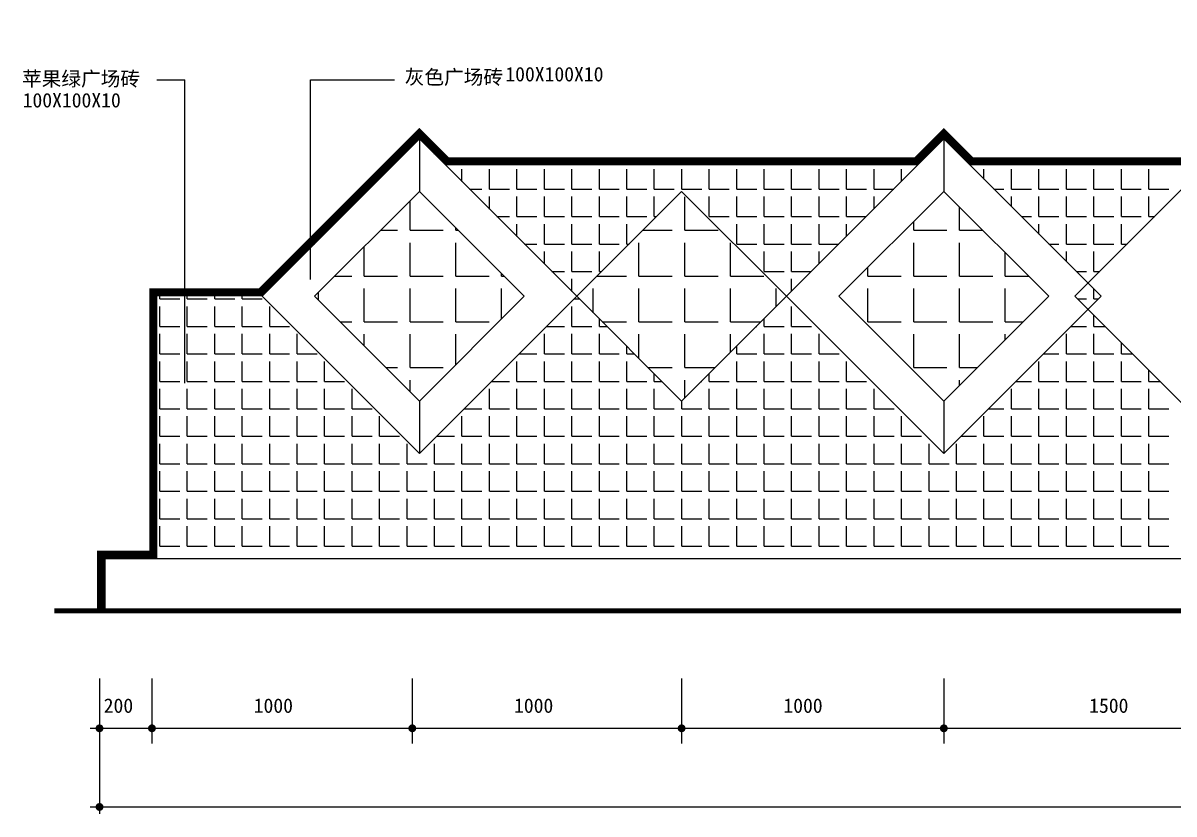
# Model space of a CAD drawing. Extents: x 537 to 24606, y 10245 to 27150.
# Drawn here: x 14096 to 18486, y 19775 to 22792 of the extents above; entities that cross this region are included whole.
import ezdxf

# ---------------------------------------------------------------- set-up
doc = ezdxf.new("R2010")
doc.units = 0
for name, color, linetype in [('填充', 4, 'CONTINUOUS'), ('大理石', 2, 'CONTINUOUS'), ('标注', 5, 'CONTINUOUS'), ('边线', 3, 'CONTINUOUS'), ('铺装', 8, 'CONTINUOUS')]:
    doc.layers.add(name, color=color, linetype=linetype)
doc.styles.get("Standard").update_dxf_attribs({"font": '', "height": 100})
doc.styles.get('STANDARD').set_extended_font_data('KaiTi_GB2312')

# ---------------------------------------------------------------- blocks, each defined once
blk = doc.blocks.new('13')
at = {"layer": '填充'}
for p, q in [((1172.8, 1752.8), (1172.8, 1766.9)), ((1277.5, 1742.5), (1277.5, 1756.6)), ((3163.5, 1743.5), (3163.5, 1757.6)), ((3268.3, 1751.7), (3268.3, 1765.9)), ((1119.6, 1713.7), (1133.7, 1713.7)), ((1306.3, 1713.7), (1320.4, 1713.7)), ((3119.6, 1713.7), (3133.7, 1713.7)), ((3306.3, 1713.7), (3320.4, 1713.7)), ((1382.3, 1637.7), (1382.3, 1685.1)), ((1487.1, 1608.9), (1487.1, 1685.1)), ((1591.9, 1608.9), (1591.9, 1685.1)), ((1696.6, 1608.9), (1696.6, 1685.1)), ((1801.4, 1608.9), (1801.4, 1685.1)), ((1906.2, 1608.9), (1906.2, 1685.1)), ((2011, 1608.9), (2011, 1685.1)), ((2115.7, 1608.9), (2115.7, 1685.1)), ((2220.5, 1608.9), (2220.5, 1685.1)), ((2325.3, 1608.9), (2325.3, 1685.1)), ((2430.1, 1608.9), (2430.1, 1685.1)), ((2534.8, 1608.9), (2534.8, 1685.1)), ((2639.6, 1608.9), (2639.6, 1685.1)), ((2744.4, 1608.9), (2744.4, 1685.1)), ((2849.2, 1608.9), (2849.2, 1685.1)), ((2953.9, 1608.9), (2953.9, 1685.1)), ((3058.7, 1638.7), (3058.7, 1685.1)), ((3373, 1647), (3373, 1685.1)), ((3477.8, 1608.9), (3477.8, 1685.1)), ((3582.6, 1608.9), (3582.6, 1685.1)), ((3687.4, 1608.9), (3687.4, 1685.1)), ((3792.1, 1608.9), (3792.1, 1685.1)), ((3896.9, 1608.9), (3896.9, 1685.1)), ((4001.7, 1608.9), (4001.7, 1685.1)), ((1068, 1648), (1068, 1662.1)), ((1014.8, 1608.9), (1028.9, 1608.9)), ((1411.1, 1608.9), (1458.5, 1608.9)), ((1487.1, 1608.9), (1563.3, 1608.9)), ((1487.1, 1532.9), (1487.1, 1580.4)), ((1591.9, 1608.9), (1668.1, 1608.9)), ((1591.9, 1504.2), (1591.9, 1580.4)), ((1696.6, 1608.9), (1772.8, 1608.9)), ((1696.6, 1504.2), (1696.6, 1580.4)), ((1801.4, 1608.9), (1877.6, 1608.9)), ((1801.4, 1504.2), (1801.4, 1580.4)), ((1906.2, 1608.9), (1982.4, 1608.9)), ((1906.2, 1504.2), (1906.2, 1580.4)), ((2011, 1608.9), (2087.2, 1608.9)), ((2011, 1504.2), (2011, 1580.4)), ((2115.7, 1608.9), (2191.9, 1608.9)), ((2115.7, 1504.2), (2115.7, 1580.4)), ((2220.5, 1608.9), (2296.7, 1608.9)), ((2325.3, 1608.9), (2401.5, 1608.9)), ((2325.3, 1504.2), (2325.3, 1580.4)), ((2430.1, 1608.9), (2506.3, 1608.9)), ((2430.1, 1504.2), (2430.1, 1580.4)), ((2534.8, 1608.9), (2611, 1608.9)), ((2534.8, 1504.2), (2534.8, 1580.4)), ((2639.6, 1608.9), (2715.8, 1608.9)), ((2639.6, 1504.2), (2639.6, 1580.4)), ((2744.4, 1608.9), (2820.6, 1608.9)), ((2744.4, 1504.2), (2744.4, 1580.4)), ((2849.2, 1608.9), (2925.4, 1608.9)), ((2849.2, 1504.2), (2849.2, 1580.4)), ((2953.9, 1608.9), (3028.9, 1608.9)), ((2953.9, 1533.9), (2953.9, 1580.4)), ((3411.1, 1608.9), (3449.2, 1608.9)), ((3477.8, 1608.9), (3554, 1608.9)), ((3477.8, 1542.2), (3477.8, 1580.4)), ((3582.6, 1608.9), (3658.8, 1608.9)), ((3582.6, 1504.2), (3582.6, 1580.4)), ((3687.4, 1608.9), (3763.6, 1608.9)), ((3687.4, 1504.2), (3687.4, 1580.4)), ((3792.1, 1608.9), (3868.3, 1608.9)), ((3792.1, 1504.2), (3792.1, 1580.4)), ((3896.9, 1608.9), (3973.1, 1608.9)), ((3896.9, 1504.2), (3896.9, 1580.4)), ((4001.7, 1608.9), (4077.9, 1608.9)), ((4001.7, 1504.2), (4001.7, 1580.4)), ((963.2, 1543.2), (963.2, 1557.4)), ((910, 1504.2), (924.2, 1504.2)), ((1515.8, 1504.2), (1563.3, 1504.2)), ((1591.9, 1504.2), (1668.1, 1504.2)), ((1696.6, 1504.2), (1772.8, 1504.2)), ((1801.4, 1504.2), (1877.6, 1504.2)), ((1906.2, 1504.2), (1982.4, 1504.2)), ((2011, 1504.2), (2087.2, 1504.2)), ((2115.7, 1504.2), (2124.2, 1504.2)), ((2325.3, 1504.2), (2401.5, 1504.2)), ((2430.1, 1504.2), (2506.3, 1504.2)), ((2534.8, 1504.2), (2611, 1504.2)), ((2639.6, 1504.2), (2715.8, 1504.2)), ((2744.4, 1504.2), (2820.6, 1504.2)), ((2849.2, 1504.2), (2924.2, 1504.2)), ((3515.8, 1504.2), (3554, 1504.2)), ((3582.6, 1504.2), (3658.8, 1504.2)), ((3687.4, 1504.2), (3763.6, 1504.2)), ((3792.1, 1504.2), (3868.3, 1504.2)), ((3896.9, 1504.2), (3973.1, 1504.2)), ((4001.7, 1504.2), (4024.2, 1504.2)), ((858.4, 1438.4), (858.4, 1452.6)), ((1591.9, 1428.1), (1591.9, 1475.6)), ((1696.6, 1399.4), (1696.6, 1475.6)), ((1801.4, 1399.4), (1801.4, 1475.6)), ((1906.2, 1399.4), (1906.2, 1475.6)), ((2011, 1399.4), (2011, 1475.6)), ((2430.1, 1399.4), (2430.1, 1475.6)), ((2534.8, 1399.4), (2534.8, 1475.6)), ((2639.6, 1399.4), (2639.6, 1475.6)), ((2744.4, 1399.4), (2744.4, 1475.6)), ((2849.2, 1429.2), (2849.2, 1475.6)), ((3582.6, 1437.4), (3582.6, 1475.6)), ((3687.4, 1399.4), (3687.4, 1475.6)), ((3792.1, 1399.4), (3792.1, 1475.6)), ((3896.9, 1399.4), (3896.9, 1475.6)), ((805.2, 1399.4), (819.4, 1399.4)), ((1620.6, 1399.4), (1668.1, 1399.4)), ((1696.6, 1399.4), (1772.8, 1399.4)), ((1696.6, 1323.4), (1696.6, 1370.8)), ((1801.4, 1399.4), (1877.6, 1399.4)), ((1801.4, 1294.6), (1801.4, 1370.8)), ((1906.2, 1399.4), (1982.4, 1399.4)), ((1906.2, 1294.6), (1906.2, 1370.8)), ((2011, 1399.4), (2019.4, 1399.4)), ((2430.1, 1399.4), (2506.3, 1399.4)), ((2534.8, 1399.4), (2611, 1399.4)), ((2534.8, 1294.6), (2534.8, 1370.8)), ((2639.6, 1399.4), (2715.8, 1399.4)), ((2639.6, 1294.6), (2639.6, 1370.8)), ((2744.4, 1399.4), (2819.4, 1399.4)), ((2744.4, 1324.4), (2744.4, 1370.8)), ((3620.6, 1399.4), (3658.8, 1399.4)), ((3687.4, 1399.4), (3763.6, 1399.4)), ((3687.4, 1332.6), (3687.4, 1370.8)), ((3792.1, 1399.4), (3868.3, 1399.4)), ((3792.1, 1294.6), (3792.1, 1370.8)), ((3896.9, 1399.4), (3919.4, 1399.4)), ((753.7, 1333.7), (753.7, 1347.8)), ((700.5, 1294.6), (714.6, 1294.6)), ((1725.4, 1294.6), (1772.8, 1294.6)), ((1801.4, 1294.6), (1877.6, 1294.6)), ((1906.2, 1294.6), (1914.6, 1294.6)), ((2534.8, 1294.6), (2611, 1294.6)), ((2639.6, 1294.6), (2714.6, 1294.6)), ((3725.4, 1294.6), (3763.6, 1294.6)), ((3792.1, 1294.6), (3814.6, 1294.6)), ((648.9, 1228.9), (648.9, 1243)), ((1801.4, 1218.6), (1801.4, 1266)), ((2639.6, 1219.6), (2639.6, 1266)), ((229.8, 1189.8), (229.8, 1210)), ((229.8, 1189.8), (306, 1189.8)), ((334.6, 1189.8), (334.6, 1210)), ((334.6, 1189.8), (410.8, 1189.8)), ((439.3, 1189.8), (439.3, 1210)), ((439.3, 1189.8), (515.5, 1189.8)), ((544.1, 1189.8), (544.1, 1210)), ((544.1, 1189.8), (620.3, 1189.8)), ((1809.8, 1189.8), (1830.2, 1189.8)), ((2609.8, 1189.8), (2611, 1189.8)), ((3730.2, 1189.8), (3763.6, 1189.8)), ((3792.1, 1189.8), (3792.1, 1227.9)), ((3792.1, 1189.8), (3809.8, 1189.8)), ((229.8, 1085.1), (229.8, 1161.3)), ((334.6, 1085.1), (334.6, 1161.3)), ((439.3, 1085.1), (439.3, 1161.3)), ((544.1, 1085.1), (544.1, 1161.3)), ((648.9, 1085.1), (648.9, 1161.3)), ((1801.4, 1085.1), (1801.4, 1161.3)), ((2639.6, 1085.1), (2639.6, 1161.3)), ((1906.2, 1085.1), (1906.2, 1113.8)), ((2534.8, 1085.1), (2534.8, 1114.8)), ((3792.1, 1085.1), (3792.1, 1127.9)), ((229.8, 1085.1), (306, 1085.1)), ((229.8, 980.3), (229.8, 1056.5)), ((334.6, 1085.1), (410.8, 1085.1)), ((334.6, 980.3), (334.6, 1056.5)), ((439.3, 1085.1), (515.5, 1085.1)), ((439.3, 980.3), (439.3, 1056.5)), ((544.1, 1085.1), (620.3, 1085.1)), ((544.1, 980.3), (544.1, 1056.5)), ((648.9, 1085.1), (725.1, 1085.1)), ((648.9, 980.3), (648.9, 1056.5)), ((753.7, 980.3), (753.7, 1056.5)), ((1696.6, 980.3), (1696.6, 1056.5)), ((1705.1, 1085.1), (1772.8, 1085.1)), ((1801.4, 1085.1), (1877.6, 1085.1)), ((1801.4, 980.3), (1801.4, 1056.5)), ((1906.2, 1085.1), (1934.9, 1085.1)), ((1906.2, 980.3), (1906.2, 1056.5)), ((2505.1, 1085.1), (2506.3, 1085.1)), ((2534.8, 1085.1), (2611, 1085.1)), ((2534.8, 980.3), (2534.8, 1056.5)), ((2639.6, 1085.1), (2715.8, 1085.1)), ((2639.6, 980.3), (2639.6, 1056.5)), ((2744.4, 980.3), (2744.4, 1056.5)), ((3687.4, 980.3), (3687.4, 1056.5)), ((3705.1, 1085.1), (3763.6, 1085.1)), ((3792.1, 1085.1), (3834.9, 1085.1)), ((3792.1, 980.3), (3792.1, 1056.5)), ((2430.1, 980.3), (2430.1, 1010.1)), ((3896.9, 980.3), (3896.9, 1023.1)), ((229.8, 980.3), (306, 980.3)), ((334.6, 980.3), (410.8, 980.3)), ((439.3, 980.3), (515.5, 980.3)), ((544.1, 980.3), (620.3, 980.3)), ((648.9, 980.3), (725.1, 980.3)), ((753.7, 980.3), (829.9, 980.3)), ((1600.3, 980.3), (1668.1, 980.3)), ((1696.6, 980.3), (1772.8, 980.3)), ((1801.4, 980.3), (1877.6, 980.3)), ((1906.2, 980.3), (1982.4, 980.3)), ((2011, 980.3), (2011, 1009)), ((2011, 980.3), (2039.7, 980.3)), ((2400.3, 980.3), (2401.5, 980.3)), ((2430.1, 980.3), (2506.3, 980.3)), ((2534.8, 980.3), (2611, 980.3)), ((2639.6, 980.3), (2715.8, 980.3)), ((2744.4, 980.3), (2820.6, 980.3)), ((3600.3, 980.3), (3658.8, 980.3)), ((3687.4, 980.3), (3763.6, 980.3)), ((3792.1, 980.3), (3868.3, 980.3)), ((3896.9, 980.3), (3939.7, 980.3)), ((229.8, 875.5), (229.8, 951.7)), ((334.6, 875.5), (334.6, 951.7)), ((439.3, 875.5), (439.3, 951.7)), ((544.1, 875.5), (544.1, 951.7)), ((648.9, 875.5), (648.9, 951.7)), ((753.7, 875.5), (753.7, 951.7)), ((858.4, 875.5), (858.4, 951.7)), ((1591.9, 875.5), (1591.9, 951.7)), ((1696.6, 875.5), (1696.6, 951.7)), ((1801.4, 875.5), (1801.4, 951.7)), ((1906.2, 875.5), (1906.2, 951.7)), ((2011, 875.5), (2011, 951.7)), ((2430.1, 875.5), (2430.1, 951.7)), ((2534.8, 875.5), (2534.8, 951.7)), ((2639.6, 875.5), (2639.6, 951.7)), ((2744.4, 875.5), (2744.4, 951.7)), ((2849.2, 875.5), (2849.2, 951.7)), ((3582.6, 875.5), (3582.6, 951.7)), ((3687.4, 875.5), (3687.4, 951.7)), ((3792.1, 875.5), (3792.1, 951.7)), ((3896.9, 875.5), (3896.9, 951.7)), ((2115.7, 875.5), (2115.7, 904.3)), ((2325.3, 875.5), (2325.3, 905.3)), ((4001.7, 875.5), (4001.7, 918.3)), ((229.8, 875.5), (306, 875.5)), ((229.8, 770.7), (229.8, 846.9)), ((334.6, 875.5), (410.8, 875.5)), ((334.6, 770.7), (334.6, 846.9)), ((439.3, 875.5), (515.5, 875.5)), ((439.3, 770.7), (439.3, 846.9)), ((544.1, 875.5), (620.3, 875.5)), ((544.1, 770.7), (544.1, 846.9)), ((648.9, 875.5), (725.1, 875.5)), ((648.9, 770.7), (648.9, 846.9)), ((753.7, 875.5), (829.9, 875.5)), ((753.7, 770.7), (753.7, 846.9)), ((858.4, 875.5), (934.6, 875.5)), ((858.4, 770.7), (858.4, 846.9)), ((963.2, 770.7), (963.2, 846.9)), ((1487.1, 770.7), (1487.1, 846.9)), ((1495.5, 875.5), (1563.3, 875.5)), ((1591.9, 875.5), (1668.1, 875.5)), ((1591.9, 770.7), (1591.9, 846.9)), ((1696.6, 875.5), (1772.8, 875.5)), ((1696.6, 770.7), (1696.6, 846.9)), ((1801.4, 875.5), (1877.6, 875.5)), ((1801.4, 770.7), (1801.4, 846.9)), ((1906.2, 875.5), (1982.4, 875.5)), ((1906.2, 770.7), (1906.2, 846.9)), ((2011, 875.5), (2087.2, 875.5)), ((2011, 770.7), (2011, 846.9)), ((2115.7, 875.5), (2144.5, 875.5)), ((2115.7, 770.7), (2115.7, 846.9)), ((2295.5, 875.5), (2296.7, 875.5)), ((2325.3, 875.5), (2401.5, 875.5)), ((2325.3, 770.7), (2325.3, 846.9)), ((2430.1, 875.5), (2506.3, 875.5)), ((2430.1, 770.7), (2430.1, 846.9)), ((2534.8, 875.5), (2611, 875.5)), ((2534.8, 770.7), (2534.8, 846.9)), ((2639.6, 875.5), (2715.8, 875.5)), ((2639.6, 770.7), (2639.6, 846.9)), ((2744.4, 875.5), (2820.6, 875.5)), ((2744.4, 770.7), (2744.4, 846.9)), ((2849.2, 875.5), (2925.4, 875.5)), ((2849.2, 770.7), (2849.2, 846.9)), ((2953.9, 770.7), (2953.9, 846.9)), ((3477.8, 770.7), (3477.8, 846.9)), ((3495.5, 875.5), (3554, 875.5)), ((3582.6, 875.5), (3658.8, 875.5)), ((3582.6, 770.7), (3582.6, 846.9)), ((3687.4, 875.5), (3763.6, 875.5)), ((3687.4, 770.7), (3687.4, 846.9)), ((3792.1, 875.5), (3868.3, 875.5)), ((3792.1, 770.7), (3792.1, 846.9)), ((3896.9, 875.5), (3973.1, 875.5)), ((3896.9, 770.7), (3896.9, 846.9)), ((4001.7, 875.5), (4044.5, 875.5)), ((4001.7, 770.7), (4001.7, 846.9)), ((2220.5, 770.7), (2220.5, 800.5)), ((229.8, 770.7), (306, 770.7)), ((334.6, 770.7), (410.8, 770.7)), ((439.3, 770.7), (515.5, 770.7)), ((544.1, 770.7), (620.3, 770.7)), ((648.9, 770.7), (725.1, 770.7)), ((753.7, 770.7), (829.9, 770.7)), ((858.4, 770.7), (934.6, 770.7)), ((963.2, 770.7), (1039.4, 770.7)), ((1390.7, 770.7), (1458.5, 770.7)), ((1487.1, 770.7), (1563.3, 770.7)), ((1591.9, 770.7), (1668.1, 770.7)), ((1696.6, 770.7), (1772.8, 770.7)), ((1801.4, 770.7), (1877.6, 770.7)), ((1906.2, 770.7), (1982.4, 770.7)), ((2011, 770.7), (2087.2, 770.7)), ((2115.7, 770.7), (2191.9, 770.7)), ((2220.5, 770.7), (2296.7, 770.7)), ((2325.3, 770.7), (2401.5, 770.7)), ((2430.1, 770.7), (2506.3, 770.7)), ((2534.8, 770.7), (2611, 770.7)), ((2639.6, 770.7), (2715.8, 770.7)), ((2744.4, 770.7), (2820.6, 770.7)), ((2849.2, 770.7), (2925.4, 770.7)), ((2953.9, 770.7), (3030.1, 770.7)), ((3390.7, 770.7), (3449.2, 770.7)), ((3477.8, 770.7), (3554, 770.7)), ((3582.6, 770.7), (3658.8, 770.7)), ((3687.4, 770.7), (3763.6, 770.7)), ((3792.1, 770.7), (3868.3, 770.7)), ((3896.9, 770.7), (3973.1, 770.7)), ((4001.7, 770.7), (4077.9, 770.7)), ((229.8, 666), (229.8, 742.2)), ((334.6, 666), (334.6, 742.2)), ((439.3, 666), (439.3, 742.2)), ((544.1, 666), (544.1, 742.2)), ((648.9, 666), (648.9, 742.2)), ((753.7, 666), (753.7, 742.2)), ((858.4, 666), (858.4, 742.2)), ((963.2, 666), (963.2, 742.2)), ((1068, 666), (1068, 742.2)), ((1382.3, 666), (1382.3, 742.2)), ((1487.1, 666), (1487.1, 742.2)), ((1591.9, 666), (1591.9, 742.2)), ((1696.6, 666), (1696.6, 742.2)), ((1801.4, 666), (1801.4, 742.2)), ((1906.2, 666), (1906.2, 742.2)), ((2011, 666), (2011, 742.2)), ((2115.7, 666), (2115.7, 742.2)), ((2220.5, 666), (2220.5, 742.2)), ((2325.3, 666), (2325.3, 742.2)), ((2430.1, 666), (2430.1, 742.2)), ((2534.8, 666), (2534.8, 742.2)), ((2639.6, 666), (2639.6, 742.2)), ((2744.4, 666), (2744.4, 742.2)), ((2849.2, 666), (2849.2, 742.2)), ((2953.9, 666), (2953.9, 742.2)), ((3058.7, 666), (3058.7, 742.2)), ((3373, 666), (3373, 742.2)), ((3477.8, 666), (3477.8, 742.2)), ((3582.6, 666), (3582.6, 742.2)), ((3687.4, 666), (3687.4, 742.2)), ((3792.1, 666), (3792.1, 742.2)), ((3896.9, 666), (3896.9, 742.2)), ((4001.7, 666), (4001.7, 742.2)), ((229.8, 666), (306, 666)), ((334.6, 666), (410.8, 666)), ((439.3, 666), (515.5, 666)), ((544.1, 666), (620.3, 666)), ((648.9, 666), (725.1, 666)), ((753.7, 666), (829.9, 666)), ((858.4, 666), (934.6, 666)), ((963.2, 666), (1039.4, 666)), ((1068, 666), (1144.2, 666)), ((1286, 666), (1353.7, 666)), ((1382.3, 666), (1458.5, 666)), ((1487.1, 666), (1563.3, 666)), ((1591.9, 666), (1668.1, 666)), ((1696.6, 666), (1772.8, 666)), ((1801.4, 666), (1877.6, 666)), ((1906.2, 666), (1982.4, 666)), ((2011, 666), (2087.2, 666)), ((2115.7, 666), (2191.9, 666)), ((2220.5, 666), (2296.7, 666)), ((2325.3, 666), (2401.5, 666)), ((2430.1, 666), (2506.3, 666)), ((2534.8, 666), (2611, 666)), ((2639.6, 666), (2715.8, 666)), ((2744.4, 666), (2820.6, 666)), ((2849.2, 666), (2925.4, 666)), ((2953.9, 666), (3030.1, 666)), ((3058.7, 666), (3134.9, 666)), ((3286, 666), (3344.5, 666)), ((3373, 666), (3449.2, 666)), ((3477.8, 666), (3554, 666)), ((3582.6, 666), (3658.8, 666)), ((3687.4, 666), (3763.6, 666)), ((3792.1, 666), (3868.3, 666)), ((3896.9, 666), (3973.1, 666)), ((4001.7, 666), (4077.9, 666)), ((229.8, 561.2), (229.8, 637.4)), ((334.6, 561.2), (334.6, 637.4)), ((439.3, 561.2), (439.3, 637.4)), ((544.1, 561.2), (544.1, 637.4)), ((648.9, 561.2), (648.9, 637.4)), ((753.7, 561.2), (753.7, 637.4)), ((858.4, 561.2), (858.4, 637.4)), ((963.2, 561.2), (963.2, 637.4)), ((1068, 561.2), (1068, 637.4)), ((1172.8, 561.2), (1172.8, 637.4)), ((1277.5, 561.2), (1277.5, 637.4)), ((1382.3, 561.2), (1382.3, 637.4)), ((1487.1, 561.2), (1487.1, 637.4)), ((1591.9, 561.2), (1591.9, 637.4)), ((1696.6, 561.2), (1696.6, 637.4)), ((1801.4, 561.2), (1801.4, 637.4)), ((1906.2, 561.2), (1906.2, 637.4)), ((2011, 561.2), (2011, 637.4)), ((2115.7, 561.2), (2115.7, 637.4)), ((2220.5, 561.2), (2220.5, 637.4)), ((2325.3, 561.2), (2325.3, 637.4)), ((2430.1, 561.2), (2430.1, 637.4)), ((2534.8, 561.2), (2534.8, 637.4)), ((2639.6, 561.2), (2639.6, 637.4)), ((2744.4, 561.2), (2744.4, 637.4)), ((2849.2, 561.2), (2849.2, 637.4)), ((2953.9, 561.2), (2953.9, 637.4)), ((3058.7, 561.2), (3058.7, 637.4)), ((3163.5, 561.2), (3163.5, 637.4)), ((3268.3, 561.2), (3268.3, 637.4)), ((3373, 561.2), (3373, 637.4)), ((3477.8, 561.2), (3477.8, 637.4)), ((3582.6, 561.2), (3582.6, 637.4)), ((3687.4, 561.2), (3687.4, 637.4)), ((3792.1, 561.2), (3792.1, 637.4)), ((3896.9, 561.2), (3896.9, 637.4)), ((4001.7, 561.2), (4001.7, 637.4)), ((229.8, 561.2), (306, 561.2)), ((229.8, 456.4), (229.8, 532.6)), ((334.6, 561.2), (410.8, 561.2)), ((334.6, 456.4), (334.6, 532.6)), ((439.3, 561.2), (515.5, 561.2)), ((439.3, 456.4), (439.3, 532.6)), ((544.1, 561.2), (620.3, 561.2)), ((544.1, 456.4), (544.1, 532.6)), ((648.9, 561.2), (725.1, 561.2)), ((648.9, 456.4), (648.9, 532.6)), ((753.7, 561.2), (829.9, 561.2)), ((753.7, 456.4), (753.7, 532.6)), ((858.4, 561.2), (934.6, 561.2)), ((858.4, 456.4), (858.4, 532.6)), ((963.2, 561.2), (1039.4, 561.2)), ((963.2, 456.4), (963.2, 532.6)), ((1068, 561.2), (1144.2, 561.2)), ((1068, 456.4), (1068, 532.6)), ((1172.8, 561.2), (1249, 561.2)), ((1172.8, 456.4), (1172.8, 532.6)), ((1277.5, 561.2), (1353.7, 561.2)), ((1277.5, 456.4), (1277.5, 532.6)), ((1382.3, 561.2), (1458.5, 561.2)), ((1382.3, 456.4), (1382.3, 532.6)), ((1487.1, 561.2), (1563.3, 561.2)), ((1487.1, 456.4), (1487.1, 532.6)), ((1591.9, 561.2), (1668.1, 561.2)), ((1591.9, 456.4), (1591.9, 532.6)), ((1696.6, 561.2), (1772.8, 561.2)), ((1696.6, 456.4), (1696.6, 532.6)), ((1801.4, 561.2), (1877.6, 561.2)), ((1801.4, 456.4), (1801.4, 532.6)), ((1906.2, 561.2), (1982.4, 561.2)), ((1906.2, 456.4), (1906.2, 532.6)), ((2011, 561.2), (2087.2, 561.2)), ((2011, 456.4), (2011, 532.6)), ((2115.7, 561.2), (2191.9, 561.2)), ((2115.7, 456.4), (2115.7, 532.6)), ((2220.5, 561.2), (2296.7, 561.2)), ((2220.5, 456.4), (2220.5, 532.6)), ((2325.3, 561.2), (2401.5, 561.2)), ((2325.3, 456.4), (2325.3, 532.6)), ((2430.1, 561.2), (2506.3, 561.2)), ((2430.1, 456.4), (2430.1, 532.6)), ((2534.8, 561.2), (2611, 561.2)), ((2534.8, 456.4), (2534.8, 532.6)), ((2639.6, 561.2), (2715.8, 561.2)), ((2639.6, 456.4), (2639.6, 532.6)), ((2744.4, 561.2), (2820.6, 561.2)), ((2744.4, 456.4), (2744.4, 532.6)), ((2849.2, 561.2), (2925.4, 561.2)), ((2849.2, 456.4), (2849.2, 532.6)), ((2953.9, 561.2), (3030.1, 561.2)), ((2953.9, 456.4), (2953.9, 532.6)), ((3058.7, 561.2), (3134.9, 561.2)), ((3058.7, 456.4), (3058.7, 532.6)), ((3163.5, 561.2), (3239.7, 561.2)), ((3163.5, 456.4), (3163.5, 532.6)), ((3268.3, 561.2), (3344.5, 561.2)), ((3268.3, 456.4), (3268.3, 532.6)), ((3373, 561.2), (3449.2, 561.2)), ((3373, 456.4), (3373, 532.6)), ((3477.8, 561.2), (3554, 561.2)), ((3477.8, 456.4), (3477.8, 532.6)), ((3582.6, 561.2), (3658.8, 561.2)), ((3582.6, 456.4), (3582.6, 532.6)), ((3687.4, 561.2), (3763.6, 561.2)), ((3687.4, 456.4), (3687.4, 532.6)), ((3792.1, 561.2), (3868.3, 561.2)), ((3792.1, 456.4), (3792.1, 532.6)), ((3896.9, 561.2), (3973.1, 561.2)), ((3896.9, 456.4), (3896.9, 532.6)), ((4001.7, 561.2), (4077.9, 561.2)), ((4001.7, 456.4), (4001.7, 532.6)), ((229.8, 456.4), (306, 456.4)), ((334.6, 456.4), (410.8, 456.4)), ((439.3, 456.4), (515.5, 456.4)), ((544.1, 456.4), (620.3, 456.4)), ((648.9, 456.4), (725.1, 456.4)), ((753.7, 456.4), (829.9, 456.4)), ((858.4, 456.4), (934.6, 456.4)), ((963.2, 456.4), (1039.4, 456.4)), ((1068, 456.4), (1144.2, 456.4)), ((1172.8, 456.4), (1249, 456.4)), ((1277.5, 456.4), (1353.7, 456.4)), ((1382.3, 456.4), (1458.5, 456.4)), ((1487.1, 456.4), (1563.3, 456.4)), ((1591.9, 456.4), (1668.1, 456.4)), ((1696.6, 456.4), (1772.8, 456.4)), ((1801.4, 456.4), (1877.6, 456.4)), ((1906.2, 456.4), (1982.4, 456.4)), ((2011, 456.4), (2087.2, 456.4)), ((2115.7, 456.4), (2191.9, 456.4)), ((2220.5, 456.4), (2296.7, 456.4)), ((2325.3, 456.4), (2401.5, 456.4)), ((2430.1, 456.4), (2506.3, 456.4)), ((2534.8, 456.4), (2611, 456.4)), ((2639.6, 456.4), (2715.8, 456.4)), ((2744.4, 456.4), (2820.6, 456.4)), ((2849.2, 456.4), (2925.4, 456.4)), ((2953.9, 456.4), (3030.1, 456.4)), ((3058.7, 456.4), (3134.9, 456.4)), ((3163.5, 456.4), (3239.7, 456.4)), ((3268.3, 456.4), (3344.5, 456.4)), ((3373, 456.4), (3449.2, 456.4)), ((3477.8, 456.4), (3554, 456.4)), ((3582.6, 456.4), (3658.8, 456.4)), ((3687.4, 456.4), (3763.6, 456.4)), ((3792.1, 456.4), (3868.3, 456.4)), ((3896.9, 456.4), (3973.1, 456.4)), ((4001.7, 456.4), (4077.9, 456.4)), ((229.8, 351.6), (229.8, 427.8)), ((334.6, 351.6), (334.6, 427.8)), ((439.3, 351.6), (439.3, 427.8)), ((544.1, 351.6), (544.1, 427.8)), ((648.9, 351.6), (648.9, 427.8)), ((753.7, 351.6), (753.7, 427.8)), ((858.4, 351.6), (858.4, 427.8)), ((963.2, 351.6), (963.2, 427.8)), ((1068, 351.6), (1068, 427.8)), ((1172.8, 351.6), (1172.8, 427.8)), ((1277.5, 351.6), (1277.5, 427.8)), ((1382.3, 351.6), (1382.3, 427.8)), ((1487.1, 351.6), (1487.1, 427.8)), ((1591.9, 351.6), (1591.9, 427.8)), ((1696.6, 351.6), (1696.6, 427.8)), ((1801.4, 351.6), (1801.4, 427.8)), ((1906.2, 351.6), (1906.2, 427.8)), ((2011, 351.6), (2011, 427.8)), ((2115.7, 351.6), (2115.7, 427.8)), ((2220.5, 351.6), (2220.5, 427.8)), ((2325.3, 351.6), (2325.3, 427.8)), ((2430.1, 351.6), (2430.1, 427.8)), ((2534.8, 351.6), (2534.8, 427.8)), ((2639.6, 351.6), (2639.6, 427.8)), ((2744.4, 351.6), (2744.4, 427.8)), ((2849.2, 351.6), (2849.2, 427.8)), ((2953.9, 351.6), (2953.9, 427.8)), ((3058.7, 351.6), (3058.7, 427.8)), ((3163.5, 351.6), (3163.5, 427.8)), ((3268.3, 351.6), (3268.3, 427.8)), ((3373, 351.6), (3373, 427.8)), ((3477.8, 351.6), (3477.8, 427.8)), ((3582.6, 351.6), (3582.6, 427.8)), ((3687.4, 351.6), (3687.4, 427.8)), ((3792.1, 351.6), (3792.1, 427.8)), ((3896.9, 351.6), (3896.9, 427.8)), ((4001.7, 351.6), (4001.7, 427.8)), ((229.8, 351.6), (306, 351.6)), ((334.6, 351.6), (410.8, 351.6)), ((439.3, 351.6), (515.5, 351.6)), ((544.1, 351.6), (620.3, 351.6)), ((648.9, 351.6), (725.1, 351.6)), ((753.7, 351.6), (829.9, 351.6)), ((858.4, 351.6), (934.6, 351.6)), ((963.2, 351.6), (1039.4, 351.6)), ((1068, 351.6), (1144.2, 351.6)), ((1172.8, 351.6), (1249, 351.6)), ((1277.5, 351.6), (1353.7, 351.6)), ((1382.3, 351.6), (1458.5, 351.6)), ((1487.1, 351.6), (1563.3, 351.6)), ((1591.9, 351.6), (1668.1, 351.6)), ((1696.6, 351.6), (1772.8, 351.6)), ((1801.4, 351.6), (1877.6, 351.6)), ((1906.2, 351.6), (1982.4, 351.6)), ((2011, 351.6), (2087.2, 351.6)), ((2115.7, 351.6), (2191.9, 351.6)), ((2220.5, 351.6), (2296.7, 351.6)), ((2325.3, 351.6), (2401.5, 351.6)), ((2430.1, 351.6), (2506.3, 351.6)), ((2534.8, 351.6), (2611, 351.6)), ((2639.6, 351.6), (2715.8, 351.6)), ((2744.4, 351.6), (2820.6, 351.6)), ((2849.2, 351.6), (2925.4, 351.6)), ((2953.9, 351.6), (3030.1, 351.6)), ((3058.7, 351.6), (3134.9, 351.6)), ((3163.5, 351.6), (3239.7, 351.6)), ((3268.3, 351.6), (3344.5, 351.6)), ((3373, 351.6), (3449.2, 351.6)), ((3477.8, 351.6), (3554, 351.6)), ((3582.6, 351.6), (3658.8, 351.6)), ((3687.4, 351.6), (3763.6, 351.6)), ((3792.1, 351.6), (3868.3, 351.6)), ((3896.9, 351.6), (3973.1, 351.6)), ((4001.7, 351.6), (4077.9, 351.6)), ((229.8, 246.9), (229.8, 323.1)), ((334.6, 246.9), (334.6, 323.1)), ((439.3, 246.9), (439.3, 323.1)), ((544.1, 246.9), (544.1, 323.1)), ((648.9, 246.9), (648.9, 323.1)), ((753.7, 246.9), (753.7, 323.1)), ((858.4, 246.9), (858.4, 323.1)), ((963.2, 246.9), (963.2, 323.1)), ((1068, 246.9), (1068, 323.1)), ((1172.8, 246.9), (1172.8, 323.1)), ((1277.5, 246.9), (1277.5, 323.1)), ((1382.3, 246.9), (1382.3, 323.1)), ((1487.1, 246.9), (1487.1, 323.1)), ((1591.9, 246.9), (1591.9, 323.1)), ((1696.6, 246.9), (1696.6, 323.1)), ((1801.4, 246.9), (1801.4, 323.1)), ((1906.2, 246.9), (1906.2, 323.1)), ((2011, 246.9), (2011, 323.1)), ((2115.7, 246.9), (2115.7, 323.1)), ((2220.5, 246.9), (2220.5, 323.1)), ((2325.3, 246.9), (2325.3, 323.1)), ((2430.1, 246.9), (2430.1, 323.1)), ((2534.8, 246.9), (2534.8, 323.1)), ((2639.6, 246.9), (2639.6, 323.1)), ((2744.4, 246.9), (2744.4, 323.1)), ((2849.2, 246.9), (2849.2, 323.1)), ((2953.9, 246.9), (2953.9, 323.1)), ((3058.7, 246.9), (3058.7, 323.1)), ((3163.5, 246.9), (3163.5, 323.1)), ((3268.3, 246.9), (3268.3, 323.1)), ((3373, 246.9), (3373, 323.1)), ((3477.8, 246.9), (3477.8, 323.1)), ((3582.6, 246.9), (3582.6, 323.1)), ((3687.4, 246.9), (3687.4, 323.1)), ((3792.1, 246.9), (3792.1, 323.1)), ((3896.9, 246.9), (3896.9, 323.1)), ((4001.7, 246.9), (4001.7, 323.1)), ((229.8, 246.9), (306, 246.9)), ((334.6, 246.9), (410.8, 246.9)), ((439.3, 246.9), (515.5, 246.9)), ((544.1, 246.9), (620.3, 246.9)), ((648.9, 246.9), (725.1, 246.9)), ((753.7, 246.9), (829.9, 246.9)), ((858.4, 246.9), (934.6, 246.9)), ((963.2, 246.9), (1039.4, 246.9)), ((1068, 246.9), (1144.2, 246.9)), ((1172.8, 246.9), (1249, 246.9)), ((1277.5, 246.9), (1353.7, 246.9)), ((1382.3, 246.9), (1458.5, 246.9)), ((1487.1, 246.9), (1563.3, 246.9)), ((1591.9, 246.9), (1668.1, 246.9)), ((1696.6, 246.9), (1772.8, 246.9)), ((1801.4, 246.9), (1877.6, 246.9)), ((1906.2, 246.9), (1982.4, 246.9)), ((2011, 246.9), (2087.2, 246.9)), ((2115.7, 246.9), (2191.9, 246.9)), ((2220.5, 246.9), (2296.7, 246.9)), ((2325.3, 246.9), (2401.5, 246.9)), ((2430.1, 246.9), (2506.3, 246.9)), ((2534.8, 246.9), (2611, 246.9)), ((2639.6, 246.9), (2715.8, 246.9)), ((2744.4, 246.9), (2820.6, 246.9)), ((2849.2, 246.9), (2925.4, 246.9)), ((2953.9, 246.9), (3030.1, 246.9)), ((3058.7, 246.9), (3134.9, 246.9)), ((3163.5, 246.9), (3239.7, 246.9)), ((3268.3, 246.9), (3344.5, 246.9)), ((3373, 246.9), (3449.2, 246.9)), ((3477.8, 246.9), (3554, 246.9)), ((3582.6, 246.9), (3658.8, 246.9)), ((3687.4, 246.9), (3763.6, 246.9)), ((3792.1, 246.9), (3868.3, 246.9)), ((3896.9, 246.9), (3973.1, 246.9)), ((4001.7, 246.9), (4077.9, 246.9))]:
    blk.add_line(p, q, dxfattribs=at)

msp = doc.modelspace()

# ---------------------------------------------------------------- hatches: boundary and pattern name
at = {"layer": '铺装'}
h = msp.add_hatch(dxfattribs=at)
h.set_pattern_fill('ANGLE', color=256, scale=25, style=0)
h.set_pattern_definition([(0, (42813.47, 1395.28), (0, 174.625), [127, -47.625]), (90, (42813.47, 1395.28), (-174.625, 1e-14), [127, -47.625])])
h.paths.add_polyline_path([(23008.004, 21749.35), (22608.004, 22149.35), (22208.004, 21749.35), (22608.004, 21349.35)])
h.paths.add_polyline_path([(21208.004, 21749.35), (21608.004, 21349.35), (22008.004, 21749.35), (21608.004, 22149.35)])
h.paths.add_polyline_path([(20608.004, 22149.35), (20208.004, 21749.35), (20608.004, 21349.35), (21008.004, 21749.35)])
h.paths.add_polyline_path([(19320.611, 21755.472, -0.40392971), (19327.847, 21762.967), (19327.847, 22029.507), (19108.004, 22249.35), (18608.004, 21749.35), (19108.004, 21249.35), (19608.004, 21749.35), (19327.847, 22029.507), (19327.847, 21762.967, -0.42457274), (19335.611, 21755.472, -1)])
h.paths.add_polyline_path([(17608.004, 22149.35), (17208.004, 21749.35), (17608.004, 21349.35), (18008.004, 21749.35)])
h.paths.add_polyline_path([(16608.004, 22149.35), (16208.004, 21749.35), (16608.004, 21349.35), (17008.004, 21749.35)])
h.paths.add_polyline_path([(16008.004, 21749.35), (15608.004, 22149.35), (15208.004, 21749.35), (15608.004, 21349.35)])

# ---------------------------------------------------------------- linework, layer by layer
at = {"layer": '大理石'}
for p, q in [((15608.004, 22349.35), (15608.004, 22149.35)), ((17608.004, 22349.35), (17608.004, 22149.35)), ((15608.004, 21349.35), (15608.004, 21149.35)), ((17608.004, 21349.35), (17608.004, 21149.35))]:
    msp.add_line(p, q, dxfattribs=at)
for points in [[(19108.004, 20749.35), (20108.004, 21749.35), (19108.004, 22749.35), (18108.004, 21749.35)], [(15608.004, 22349.35), (16208.004, 21749.35), (15608.004, 21149.35), (15008.004, 21749.35)], [(17608.004, 21149.35), (17008.004, 21749.35), (17608.004, 22349.35), (18208.004, 21749.35)], [(15608.004, 21349.35), (15208.004, 21749.35), (15608.004, 22149.35), (16008.004, 21749.35)], [(16608.004, 21349.35), (16208.004, 21749.35), (16608.004, 22149.35), (17008.004, 21749.35)], [(17608.004, 21349.35), (17208.004, 21749.35), (17608.004, 22149.35), (18008.004, 21749.35)]]:
    msp.add_lwpolyline(points, close=True, dxfattribs=at)
at = {"layer": '标注'}
for p, q in [((14607.131, 22574.78), (14712.973, 22574.78)), ((14712.973, 21418.466), (14712.973, 22574.78)), ((15193.035, 22574.78), (15512.356, 22574.78)), ((15193.035, 21813.9), (15193.035, 22574.78)), ((14388.004, 20291.162), (14388.004, 19774.534)), ((14588.004, 20291.162), (14588.004, 20042.881)), ((15580.779, 20291.162), (15580.779, 20042.881)), ((16608.004, 20291.162), (16608.004, 20042.881)), ((17608.004, 20291.162), (17608.004, 20042.881)), ((14351.913, 20101.3), (23858.294, 20101.3)), ((14351.913, 19801.3), (23858.294, 19801.3))]:
    msp.add_line(p, q, dxfattribs=at)
at = {"layer": '标注', "const_width": 15}
for points in [[(14380.504, 20101.3, 1), (14395.504, 20101.3, 1)], [(14580.504, 20101.3, 1), (14595.504, 20101.3, 1)], [(15573.279, 20101.3, 1), (15588.279, 20101.3, 1)], [(16600.504, 20101.3, 1), (16615.504, 20101.3, 1)], [(17600.504, 20101.3, 1), (17615.504, 20101.3, 1)], [(14380.504, 19801.3, 1), (14395.504, 19801.3, 1)]]:
    msp.add_lwpolyline(points, format="xyb", close=True, dxfattribs=at)
at = {"layer": '边线'}
for p, q in [((14398.004, 20749.35), (23608.004, 20749.35)), ((14408.004, 20749.35), (14408.004, 20549.35)), ((14408.004, 20749.35), (14608.004, 20749.35))]:
    msp.add_line(p, q, dxfattribs=at)
at = {"layer": '边线', "const_width": 20}
for points in [[(23828.004, 20549.35), (23828.004, 20769.35), (23628.004, 20769.35), (23628.004, 21769.35), (23216.289, 21769.35), (22608.004, 22377.634), (22499.72, 22269.35), (20716.289, 22269.35), (20608.004, 22377.634), (20499.72, 22269.35), (19616.289, 22269.35), (19108.004, 22777.634), (18599.72, 22269.35), (17716.289, 22269.35), (17608.004, 22377.634), (17499.72, 22269.35), (15716.289, 22269.35), (15608.004, 22377.634), (14999.72, 21769.35), (14588.004, 21769.35), (14588.004, 20769.35), (14388.004, 20769.35), (14388.004, 20549.35)], [(14215.71, 20549.35), (23813.016, 20549.35)]]:
    msp.add_lwpolyline(points, dxfattribs=at)
at = {"layer": '边线'}
msp.add_lwpolyline([(23818.004, 20549.35, 20, 20, 0), (23818.004, 20759.35, 20, 20, 0), (23618.004, 20759.35, 20, 20, 0), (23618.004, 21759.35, 20, 20, 0), (23212.146, 21759.35, 20, 20, 0), (22608.004, 22363.492, 20, 20, 0), (22503.862, 22259.35, 20, 20, 0), (20712.146, 22259.35, 20, 20, 0), (20608.004, 22363.492, 20, 20, 0), (20503.862, 22259.35, 20, 20, 0), (19612.146, 22259.35, 20, 20, 0), (19108.004, 22763.492, 20, 20, 0), (18603.862, 22259.35, 20, 20, 0), (17712.146, 22259.35, 20, 20, 0), (17608.004, 22363.492, 20, 20, 0), (17503.862, 22259.35, 20, 20, 0), (15712.146, 22259.35, 20, 20, 0), (15608.004, 22363.492, 20, 20, 0), (15003.862, 21759.35, 20, 20, 0), (14598.004, 21759.35, 20, 20, 0), (14598.004, 20759.35, 20, 20, 0), (14398.004, 20759.35, 20, 20, 0), (14398.004, 20549.35, 20, 20, 0)], format="xyseb", dxfattribs=at)

# ---------------------------------------------------------------- block references
at = {"layer": '铺装'}
msp.add_blockref('13', (14388.004, 20549.35), dxfattribs=at)

# ---------------------------------------------------------------- texts
at = {"layer": '标注'}
for s, p in [('苹果绿广场砖 ', (14092.348, 22551.554)), ('灰色广场砖 ', (15551.729, 22558.085)), ('100X100X10', (15935.764, 22569.119)), ('100X100X10', (14094.914, 22469.767)), ('200', (14404.022, 20160.425)), ('1000', (14976.102, 20160.425)), ('1000', (15968.877, 20160.425)), ('1000', (16996.102, 20160.425)), ('1500', (18162.228, 20160.425))]:
    msp.add_text(s, height=55, dxfattribs=at).set_placement(p)

doc.saveas('drawing.dxf')
